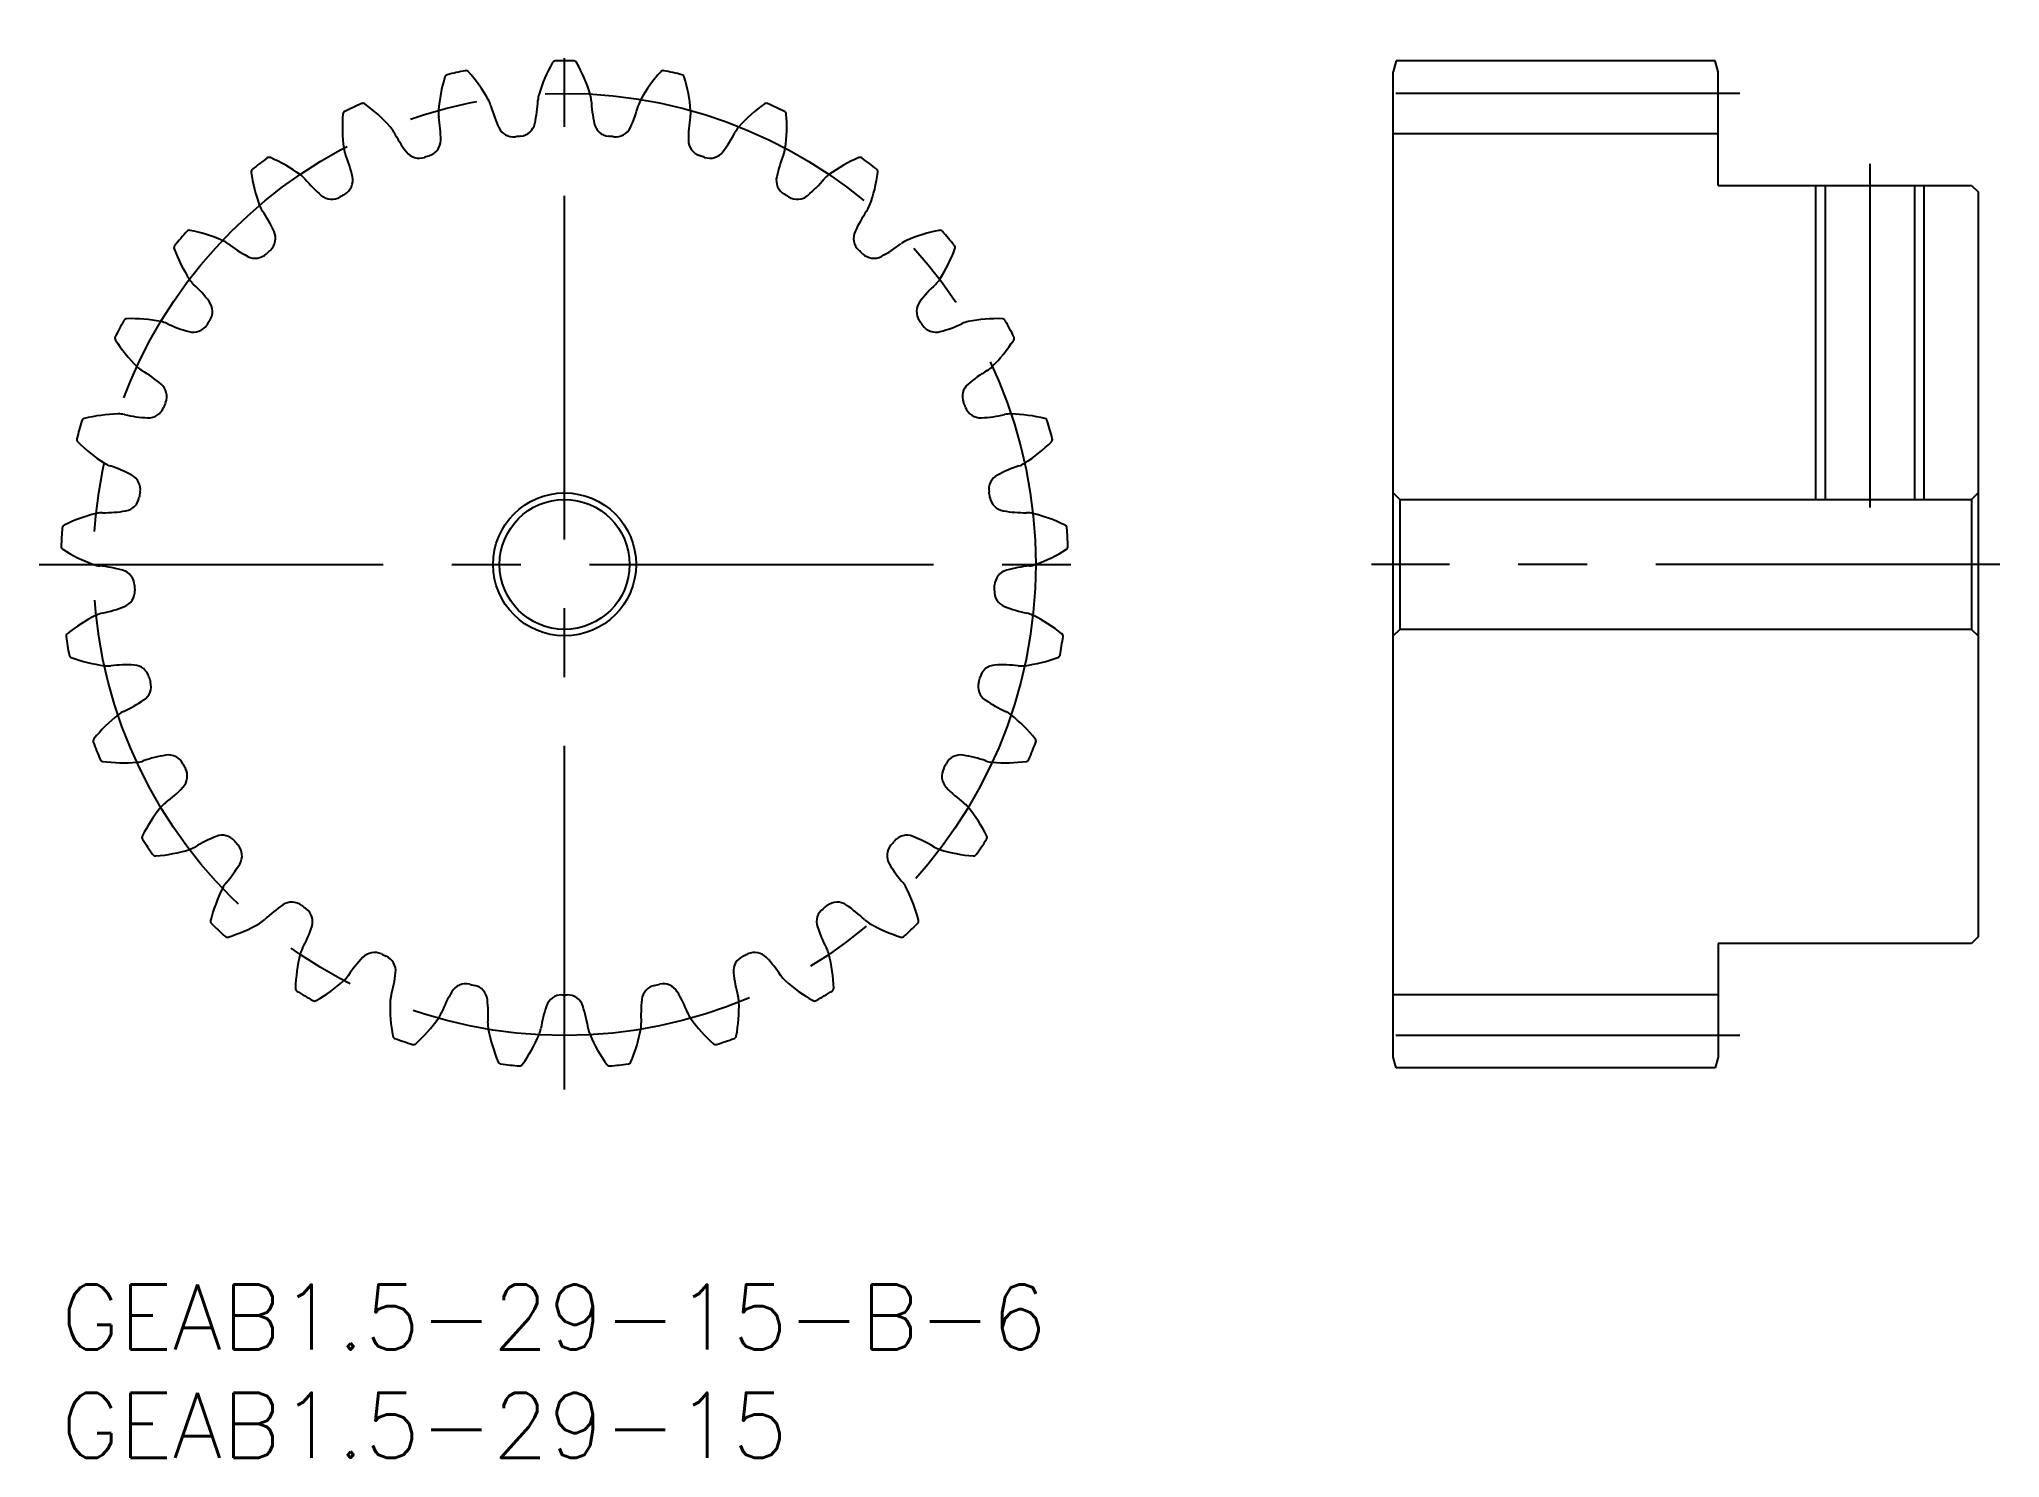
# Model space of a CAD drawing. Extents: x -1 to 89.5, y -8 to 57.5.
import ezdxf

# ---------------------------------------------------------------- set-up
doc = ezdxf.new("R2010")
doc.units = 0
doc.header["$LTSCALE"] = 0.5
doc.linetypes.add('CENTER', pattern=[50.8, 31.75, -6.35, 6.35, -6.35])
for name, color, linetype in [('MSM_CENTER', 1, 'CENTER'), ('MSM_CONTINUOUS', 7, 'CONTINUOUS'), ('MSM_NARROW', 5, 'CONTINUOUS'), ('MSM_PART_NUMBER', 7, 'CONTINUOUS')]:
    doc.layers.add(name, color=color, linetype=linetype)
doc.styles.get("Standard").update_dxf_attribs({"font": 'txt.shx', "height": 1, "bigfont": 'bigfont.shx'})

# ---------------------------------------------------------------- blocks, each defined once
blk = doc.blocks.new('*U3')
at = {"layer": 'MSM_PART_NUMBER'}
blk.add_text('GEAB1.5-29-15-B-6', height=3, dxfattribs=at).set_placement((0, -3))
blk = doc.blocks.new('*U4')
at = {"layer": 'MSM_PART_NUMBER'}
blk.add_text('GEAB1.5-29-15', height=3, dxfattribs=at).set_placement((0, -8))

msp = doc.modelspace()

# ---------------------------------------------------------------- linework, layer by layer
at = {"layer": 'MSM_CENTER'}
for p, q in [((23.25, 9), (23.25, 57.5)), ((77.5, 55), (60.5, 55)), ((83.5, 51.75), (83.5, 35.25)), ((-1, 33.25), (47.5, 33.25)), ((89.5, 33.25), (60.5, 33.25)), ((77.5, 11.5), (60.5, 11.5))]:
    msp.add_line(p, q, dxfattribs=at)
msp.add_circle((23.25, 33.25), 21.75, dxfattribs=at)
at = {"layer": 'MSM_CONTINUOUS'}
for p, q in [((61.634, 56.5), (61.5, 56)), ((76.366, 56.5), (61.634, 56.5)), ((76.5, 56), (76.366, 56.5)), ((61.5, 10.5), (61.5, 56)), ((76.5, 50.75), (76.5, 56)), ((76.5, 53.125), (61.5, 53.125)), ((76.5, 50.75), (88.2, 50.75)), ((81.433, 50.75), (81.433, 36.25)), ((85.567, 50.75), (85.567, 36.25)), ((88.2, 50.75), (88.5, 50.45)), ((88.5, 50.45), (88.5, 16.05)), ((61.8, 36.25), (61.5, 36.55)), ((61.8, 36.25), (61.8, 30.25)), ((61.8, 36.25), (88.2, 36.25)), ((88.5, 36.55), (88.2, 36.25)), ((88.2, 36.25), (88.2, 30.25)), ((61.5, 29.95), (61.8, 30.25)), ((88.2, 30.25), (61.8, 30.25)), ((88.2, 30.25), (88.5, 29.95)), ((76.5, 15.75), (76.5, 10.5)), ((88.2, 15.75), (76.5, 15.75)), ((88.5, 16.05), (88.2, 15.75)), ((76.5, 13.375), (61.5, 13.375)), ((61.634, 10), (61.5, 10.5)), ((76.366, 10), (61.634, 10)), ((76.5, 10.5), (76.366, 10))]:
    msp.add_line(p, q, dxfattribs=at)
for radius in [3.3, 3]:
    msp.add_circle((23.25, 33.25), radius, dxfattribs=at)
for centre, radius, start, end in [((29.01, 52.861), 7.25, 150.60258, 163.10345), ((22.824, 56.346), 0.15, 91.05736, 150.60258), ((23.25, 33.25), 23.25, 88.94265, 91.05736), ((23.676, 56.346), 0.15, 29.39742, 88.94265), ((17.49, 52.861), 7.25, 16.89655, 29.39742), ((24.659, 53.641), 7.25, 163.01637, 175.51724), ((17.869, 55.714), 0.15, 103.47102, 163.01637), ((23.25, 33.25), 23.25, 101.35644, 103.47115), ((18.701, 55.898), 0.15, 41.81121, 101.35644), ((13.409, 51.164), 7.25, 29.31035, 41.81121), ((33.091, 51.164), 7.25, 138.18879, 150.68965), ((27.799, 55.898), 0.15, 78.64356, 138.18879), ((23.25, 33.25), 23.25, 76.52885, 78.64356), ((28.631, 55.714), 0.15, 16.98363, 76.52885), ((21.841, 53.641), 7.25, 4.48276, 16.98363), ((23.25, 33.25), 23.25, 113.77023, 115.88494), ((13.939, 54.39), 0.15, 54.22501, 113.77024), ((9.788, 48.63), 7.25, 41.72414, 54.22501), ((18.658, 54.111), 1.231, 15.22655, 29.31038), ((26.064, 56.127), 6.444, 195.22653, 204.78085), ((15.584, 54.987), 6.444, 347.63294, 357.18727), ((23.25, 54.61), 1.231, 163.10342, 177.18725), ((23.25, 54.61), 1.231, 2.81275, 16.89658), ((30.916, 54.987), 6.444, 182.81273, 192.36706), ((20.436, 56.127), 6.444, 335.21915, 344.77347), ((27.842, 54.111), 1.231, 150.68963, 164.77345), ((36.712, 48.63), 7.25, 125.77499, 138.27586), ((32.561, 54.39), 0.15, 66.22977, 125.77499), ((23.25, 33.25), 23.25, 64.11506, 66.22977), ((20.243, 53.467), 7.25, 175.43016, 187.93103), ((13.165, 54.032), 0.15, 115.88494, 175.43016), ((14.281, 52.636), 1.231, 27.64034, 41.72417), ((18.658, 54.111), 1.231, 175.51722, 189.60104), ((11.091, 52.831), 6.444, 0.04673, 9.60106), ((20.894, 53.74), 0.75, 204.78085, 276.56004), ((21.146, 53.767), 0.75, 275.85376, 347.63294), ((25.354, 53.767), 0.75, 192.36705, 264.14624), ((25.606, 53.74), 0.75, 263.43998, 335.21915), ((35.409, 52.831), 6.444, 170.39894, 179.95327), ((27.842, 54.111), 1.231, 350.39896, 4.48279), ((32.219, 52.636), 1.231, 138.27584, 152.35966), ((33.335, 54.032), 0.15, 4.56984, 64.11506), ((26.257, 53.467), 7.25, 352.06897, 4.56984), ((21.08, 56.197), 6.444, 207.64032, 217.19465), ((16.785, 52.836), 0.75, 288.26756, 0.04673), ((23.25, 33.25), 19.875, 95.85376, 96.56004), ((23.25, 33.25), 19.875, 83.43996, 84.14624), ((29.715, 52.836), 0.75, 179.95327, 251.73245), ((25.42, 56.197), 6.444, 322.80535, 332.35968), ((23.25, 33.25), 23.25, 126.18402, 128.29874), ((9.612, 51.895), 0.15, 66.6388, 126.18403), ((6.797, 45.377), 7.25, 54.13793, 66.6388), ((14.281, 52.636), 1.231, 187.93101, 202.01483), ((7.166, 49.759), 6.444, 12.46053, 22.01485), ((16.544, 52.754), 0.75, 217.19464, 288.97383), ((23.25, 33.25), 19.875, 108.26755, 108.97383), ((23.25, 33.25), 19.875, 71.02617, 71.73245), ((29.956, 52.754), 0.75, 251.02618, 322.80535), ((39.334, 49.759), 6.444, 157.98515, 167.53947), ((32.219, 52.636), 1.231, 337.98517, 352.069), ((39.703, 45.377), 7.25, 113.3612, 125.86207), ((36.888, 51.895), 0.15, 53.81598, 113.3612), ((23.25, 33.25), 23.25, 51.70127, 53.81598), ((8.934, 51.379), 0.15, 128.29886, 187.84396), ((15.967, 52.348), 7.25, 187.84396, 200.34483), ((10.323, 50.255), 1.231, 40.05413, 54.13796), ((16.198, 55.194), 6.444, 220.05411, 229.60844), ((12.726, 50.988), 0.75, 300.68135, 12.46053), ((33.774, 50.988), 0.75, 167.53947, 239.31866), ((30.302, 55.194), 6.444, 310.39156, 319.94589), ((36.177, 50.255), 1.231, 125.86205, 139.94587), ((30.533, 52.348), 7.25, 339.65517, 352.15604), ((37.566, 51.379), 0.15, 352.15604, 51.70127), ((10.323, 50.255), 1.231, 200.3448, 214.42863), ((12.508, 50.857), 0.75, 229.60843, 301.38762), ((23.25, 33.25), 19.875, 120.68134, 121.38762), ((23.25, 33.25), 19.875, 58.61238, 59.31866), ((33.992, 50.857), 0.75, 238.61239, 310.39157), ((36.177, 50.255), 1.231, 325.57137, 339.6552), ((3.993, 45.916), 6.444, 24.87432, 34.42865), ((42.507, 45.916), 6.444, 145.57135, 155.12568), ((5.371, 47.877), 0.15, 140.71253, 200.25775), ((23.25, 33.25), 23.25, 138.59782, 140.71253), ((5.923, 48.527), 0.15, 79.05259, 138.59782), ((4.575, 41.556), 7.25, 66.55173, 79.05259), ((6.97, 47.078), 1.231, 52.46793, 66.55176), ((11.646, 53.165), 6.444, 232.46791, 242.02223), ((9.159, 48.311), 0.75, 313.09514, 24.87433), ((37.341, 48.311), 0.75, 155.12569, 226.90486), ((34.854, 53.165), 6.444, 297.97777, 307.53209), ((39.53, 47.078), 1.231, 113.44825, 127.53207), ((41.925, 41.556), 7.25, 100.94741, 113.44828), ((40.577, 48.527), 0.15, 41.40205, 100.94741), ((23.25, 33.25), 23.25, 39.28747, 41.40218), ((41.129, 47.877), 0.15, 339.74225, 39.28747), ((12.032, 50.336), 7.25, 200.25775, 212.75862), ((8.974, 48.136), 0.75, 242.02223, 313.80142), ((23.25, 33.25), 19.875, 133.09513, 133.80142), ((23.25, 33.25), 19.875, 46.19858, 46.90486), ((37.526, 48.136), 0.75, 226.1986, 297.97778), ((34.468, 50.336), 7.25, 327.24138, 339.74225), ((6.97, 47.078), 1.231, 212.7586, 226.84242), ((1.72, 41.48), 6.444, 37.28811, 46.84244), ((44.78, 41.48), 6.444, 133.15756, 142.71189), ((39.53, 47.078), 1.231, 313.15758, 327.24141), ((6.251, 44.929), 0.75, 325.50894, 37.28811), ((40.249, 44.929), 0.75, 142.71189, 214.49107), ((23.25, 33.25), 23.25, 151.01161, 153.12632), ((3.044, 44.445), 0.15, 91.46639, 151.01162), ((3.226, 37.347), 7.25, 78.96552, 91.46639), ((4.378, 43.255), 1.231, 64.88172, 78.96555), ((7.636, 50.205), 6.444, 244.8817, 254.43603), ((23.25, 33.25), 19.875, 145.50893, 146.21521), ((23.25, 33.25), 19.875, 33.78479, 34.49107), ((38.864, 50.205), 6.444, 285.56397, 295.1183), ((42.122, 43.255), 1.231, 101.03446, 115.11828), ((43.274, 37.347), 7.25, 88.53361, 101.03448), ((43.456, 44.445), 0.15, 28.98826, 88.53361), ((23.25, 33.25), 23.25, 26.87368, 28.98839), ((2.645, 43.692), 0.15, 153.12632, 212.67154), ((8.621, 47.525), 7.25, 212.67154, 225.17241), ((6.108, 44.719), 0.75, 254.43602, 326.21521), ((40.392, 44.719), 0.75, 213.78481, 285.56398), ((37.879, 47.525), 7.25, 314.82759, 327.32846), ((43.855, 43.692), 0.15, 327.32846, 26.87368), ((4.378, 43.255), 1.231, 225.17239, 239.25621), ((0.454, 36.659), 6.444, 49.7019, 59.25623), ((46.046, 36.659), 6.444, 120.74377, 130.2981), ((42.122, 43.255), 1.231, 300.74379, 314.82762), ((4.137, 41.002), 0.75, 337.92273, 49.70191), ((42.363, 41.002), 0.75, 130.2981, 202.07728), ((23.25, 33.25), 23.25, 163.4254, 165.54011), ((1.11, 39.84), 0.15, 103.88018, 163.4254), ((2.813, 32.947), 7.25, 91.37931, 103.88018), ((2.668, 38.965), 1.231, 77.29551, 91.37934), ((4.356, 46.452), 6.444, 257.29549, 266.84982), ((4.043, 40.766), 0.75, 266.84981, 338.629), ((23.25, 33.25), 19.875, 157.92272, 158.629), ((23.25, 33.25), 19.875, 21.371, 22.07728), ((42.457, 40.766), 0.75, 201.37101, 273.15018), ((42.144, 46.452), 6.444, 273.15018, 282.70451), ((43.832, 38.965), 1.231, 88.62067, 102.70449), ((43.687, 32.947), 7.25, 76.11982, 88.62069), ((45.39, 39.84), 0.15, 16.57447, 76.11982), ((23.25, 33.25), 23.25, 14.45989, 16.5746), ((0.882, 39.018), 0.15, 165.54011, 225.08534), ((45.618, 39.018), 0.15, 314.91466, 14.45989), ((5.895, 44.046), 7.25, 225.08534, 237.58621), ((40.605, 44.046), 7.25, 302.41379, 314.91466), ((2.668, 38.965), 1.231, 237.58618, 251.67), ((0.254, 31.679), 6.444, 62.1157, 71.67003), ((2.918, 36.712), 0.75, 350.33652, 62.11571), ((43.582, 36.712), 0.75, 117.88431, 189.66349), ((46.246, 31.679), 6.444, 108.32997, 117.8843), ((43.832, 38.965), 1.231, 288.33, 302.41383), ((2.877, 36.461), 0.75, 279.2636, 351.0428), ((23.25, 33.25), 19.875, 170.33651, 171.0428), ((23.25, 33.25), 19.875, 8.9572, 9.66349), ((43.623, 36.461), 0.75, 188.95722, 260.73639), ((3.356, 28.561), 7.25, 103.7931, 116.29397), ((1.921, 34.406), 1.231, 89.70931, 103.79313), ((1.96, 42.081), 6.444, 269.70928, 279.26361), ((44.54, 42.081), 6.444, 260.73639, 270.29072), ((44.579, 34.406), 1.231, 76.20687, 90.29069), ((43.144, 28.561), 7.25, 63.70603, 76.2069), ((23.25, 33.25), 23.25, 175.8392, 177.95391), ((0.211, 34.926), 0.15, 116.29397, 175.8392), ((46.289, 34.926), 0.15, 4.16067, 63.70603), ((23.25, 33.25), 23.25, 2.04609, 4.1608), ((0.165, 34.075), 0.15, 177.95391, 237.49913), ((3.98, 40.063), 7.25, 237.49913, 250), ((42.52, 40.063), 7.25, 290, 302.50087), ((46.335, 34.075), 0.15, 302.50087, 2.04609), ((1.921, 34.406), 1.231, 249.99998, 264.0838), ((1.13, 26.772), 6.444, 74.52949, 84.08382), ((2.649, 32.26), 0.75, 2.75032, 74.5295), ((43.851, 32.26), 0.75, 105.47051, 177.24969), ((45.37, 26.772), 6.444, 95.91618, 105.47051), ((44.579, 34.406), 1.231, 275.9162, 290.00003), ((2.663, 32.006), 0.75, 291.67741, 3.45659), ((23.25, 33.25), 19.875, 182.75031, 183.45659), ((43.837, 32.006), 0.75, 176.54343, 248.3226), ((23.25, 33.25), 19.875, 356.54341, 357.24969), ((4.829, 24.394), 7.25, 116.2069, 128.70777), ((2.171, 29.794), 1.231, 102.1231, 116.20693), ((0.559, 37.298), 6.444, 282.12308, 291.67741), ((45.941, 37.298), 6.444, 248.32259, 257.87692), ((44.329, 29.794), 1.231, 63.79308, 77.8769), ((41.671, 24.394), 7.25, 51.29223, 63.7931), ((0.389, 29.934), 0.15, 128.70777, 188.25299), ((23.25, 33.25), 23.25, 188.25299, 190.3677), ((23.25, 33.25), 23.25, 349.6323, 351.74701), ((46.111, 29.934), 0.15, 351.74701, 51.29223), ((0.527, 29.093), 0.15, 190.3677, 249.91292), ((45.973, 29.093), 0.15, 290.08708, 349.6323), ((2.966, 35.761), 7.25, 249.91292, 262.41379), ((2.171, 29.794), 1.231, 262.41377, 276.49759), ((3.039, 22.168), 6.444, 86.94328, 96.49761), ((3.343, 27.855), 0.75, 15.16411, 86.94329), ((43.157, 27.855), 0.75, 93.05672, 164.8359), ((43.461, 22.168), 6.444, 83.50239, 93.05672), ((44.329, 29.794), 1.231, 263.50241, 277.58624), ((43.534, 35.761), 7.25, 277.58621, 290.08708), ((3.411, 27.61), 0.75, 304.09119, 15.87038), ((23.25, 33.25), 19.875, 195.1641, 195.87038), ((43.089, 27.61), 0.75, 164.12963, 235.90881), ((23.25, 33.25), 19.875, 344.12962, 344.8359), ((7.164, 20.641), 7.25, 128.62069, 141.12156), ((3.407, 25.344), 1.231, 114.53689, 128.62072), ((0.219, 32.326), 6.444, 294.53687, 304.0912), ((46.281, 32.326), 6.444, 235.9088, 245.46313), ((43.093, 25.344), 1.231, 51.37929, 65.46311), ((39.336, 20.641), 7.25, 38.87844, 51.37931), ((1.637, 25.097), 0.15, 141.12156, 200.66678), ((23.25, 33.25), 23.25, 200.66678, 202.78149), ((5.894, 18.083), 6.444, 99.35708, 108.91141), ((4.968, 23.702), 0.75, 27.5779, 99.35709), ((41.532, 23.702), 0.75, 80.64293, 152.42211), ((40.606, 18.083), 6.444, 71.08859, 80.64292), ((23.25, 33.25), 23.25, 337.21851, 339.33322), ((44.863, 25.097), 0.15, 339.33322, 38.87844), ((1.952, 24.305), 0.15, 202.78149, 262.32672), ((2.9, 31.342), 7.25, 262.32672, 274.82758), ((3.407, 25.344), 1.231, 274.82756, 288.91138), ((5.087, 23.477), 0.75, 316.50498, 28.28418), ((23.25, 33.25), 19.875, 207.57789, 208.28418), ((41.413, 23.477), 0.75, 151.71584, 223.49502), ((23.25, 33.25), 19.875, 331.71582, 332.42211), ((43.093, 25.344), 1.231, 251.08862, 265.17245), ((43.6, 31.342), 7.25, 265.17242, 277.67328), ((44.548, 24.305), 0.15, 277.67328, 337.21851), ((0.957, 27.396), 6.444, 306.95066, 316.50499), ((45.543, 27.396), 6.444, 223.49501, 233.04934), ((10.25, 17.478), 7.25, 141.03448, 153.53535), ((5.57, 21.263), 1.231, 126.95068, 141.03451), ((40.93, 21.263), 1.231, 38.96549, 53.04932), ((36.25, 17.478), 7.25, 26.46465, 38.96552), ((3.894, 20.642), 0.15, 153.53535, 213.08058), ((23.25, 33.25), 23.25, 213.08058, 215.19529), ((3.786, 27.012), 7.25, 274.74051, 287.24138), ((5.57, 21.263), 1.231, 287.24136, 301.32518), ((9.56, 14.707), 6.444, 111.77087, 121.3252), ((7.448, 19.995), 0.75, 39.9917, 111.77088), ((23.25, 33.25), 19.875, 219.99169, 220.69797), ((7.613, 19.801), 0.75, 328.91878, 40.69797), ((38.887, 19.801), 0.75, 139.30204, 211.08122), ((23.25, 33.25), 19.875, 319.30203, 320.00831), ((39.052, 19.995), 0.75, 68.22914, 140.00831), ((36.94, 14.707), 6.444, 58.6748, 68.22913), ((40.93, 21.263), 1.231, 238.67482, 252.75865), ((42.714, 27.012), 7.25, 252.75862, 265.25949), ((23.25, 33.25), 23.25, 324.80471, 326.91942), ((42.606, 20.642), 0.15, 326.91942, 26.46465), ((4.373, 19.936), 0.15, 215.19529, 274.74051), ((2.736, 22.741), 6.444, 319.36446, 328.91878), ((43.764, 22.741), 6.444, 211.08121, 220.63554), ((42.127, 19.936), 0.15, 265.25949, 324.80471), ((13.945, 15.052), 7.25, 153.44828, 165.94915), ((8.56, 17.742), 1.231, 139.36448, 153.44831), ((37.94, 17.742), 1.231, 26.5517, 40.63552), ((32.555, 15.052), 7.25, 14.05085, 26.55172), ((13.867, 12.197), 6.444, 124.18466, 133.73899), ((10.667, 16.908), 0.75, 52.40549, 124.18466), ((23.25, 33.25), 19.875, 232.40548, 233.11176), ((10.87, 16.754), 0.75, 341.33257, 53.11176), ((35.63, 16.754), 0.75, 126.88825, 198.66742), ((23.25, 33.25), 19.875, 306.88824, 307.59452), ((35.833, 16.908), 0.75, 55.81534, 127.59452), ((32.633, 12.197), 6.444, 46.26101, 55.81534), ((7.057, 16.776), 0.15, 165.94915, 225.49437), ((23.25, 33.25), 23.25, 225.49437, 227.60908), ((5.582, 22.973), 7.25, 287.1543, 299.65517), ((8.56, 17.742), 1.231, 299.65514, 313.73897), ((5.475, 18.577), 6.444, 331.77825, 341.33258), ((41.025, 18.577), 6.444, 198.66742, 208.22175), ((37.94, 17.742), 1.231, 226.26103, 240.34486), ((40.918, 22.973), 7.25, 240.34483, 252.8457), ((23.25, 33.25), 23.25, 312.39092, 314.50563), ((39.443, 16.776), 0.15, 314.50563, 14.05085), ((7.676, 16.189), 0.15, 227.60908, 287.15431), ((12.238, 14.947), 1.231, 151.77827, 165.8621), ((34.262, 14.947), 1.231, 14.13791, 28.22173), ((38.824, 16.189), 0.15, 252.8457, 312.39092), ((18.075, 13.477), 7.25, 165.86207, 178.36294), ((18.612, 10.672), 6.444, 136.59846, 146.15278), ((14.475, 14.585), 0.75, 64.81929, 136.59847), ((23.25, 33.25), 19.875, 244.81927, 245.52555), ((14.705, 14.478), 0.75, 353.74638, 65.52555), ((31.795, 14.478), 0.75, 114.47446, 186.25364), ((23.25, 33.25), 19.875, 294.47444, 295.18073), ((32.025, 14.585), 0.75, 43.40155, 115.18073), ((27.888, 10.672), 6.444, 33.84722, 43.40154), ((28.425, 13.477), 7.25, 1.63706, 14.13793), ((10.977, 13.68), 0.15, 178.36294, 237.90816), ((8.204, 19.416), 7.25, 299.5681, 312.06897), ((12.238, 14.947), 1.231, 312.06894, 326.15276), ((9.045, 15.099), 6.444, 344.19204, 353.74637), ((18.692, 13.135), 0.75, 77.23308, 149.01226), ((23.25, 33.25), 19.875, 257.23307, 257.93935), ((18.94, 13.08), 0.75, 6.16017, 77.93935), ((27.56, 13.08), 0.75, 102.06066, 173.83985), ((23.25, 33.25), 19.875, 282.06065, 282.76693), ((27.808, 13.135), 0.75, 30.98776, 102.76693), ((37.455, 15.099), 6.444, 186.25363, 195.80796), ((34.262, 14.947), 1.231, 213.84724, 227.93107), ((38.296, 19.416), 7.25, 227.93104, 240.4319), ((35.523, 13.68), 0.15, 302.09184, 1.63706), ((23.25, 33.25), 23.25, 237.90816, 240.02287), ((11.708, 13.24), 0.15, 240.02287, 299.5681), ((22.446, 12.827), 7.25, 178.27586, 190.77673), ((16.43, 13.008), 1.231, 164.19206, 178.2759), ((23.574, 10.203), 6.444, 149.01225, 158.56658), ((13.279, 12.469), 6.444, 356.60584, 6.16017), ((28.521, 10.812), 6.444, 161.42604, 170.98037), ((23.123, 12.625), 0.75, 89.64687, 161.42605), ((23.25, 33.25), 19.875, 269.64686, 270.35314), ((23.377, 12.625), 0.75, 18.57396, 90.35314), ((17.979, 10.812), 6.444, 9.01963, 18.57396), ((33.221, 12.469), 6.444, 173.83984, 183.39416), ((22.926, 10.203), 6.444, 21.43342, 30.98775), ((24.054, 12.827), 7.25, 349.22327, 1.72414), ((30.07, 13.008), 1.231, 1.72411, 15.80794), ((34.792, 13.24), 0.15, 240.4319, 299.97713), ((23.25, 33.25), 23.25, 299.97713, 302.09184), ((11.53, 16.505), 7.25, 311.98189, 324.48276), ((16.43, 13.008), 1.231, 324.48274, 338.56656), ((20.941, 12.015), 1.231, 176.60586, 190.68969), ((26.855, 13.131), 7.25, 190.68966, 203.19053), ((20.941, 12.015), 1.231, 336.89653, 350.98035), ((25.559, 12.015), 1.231, 189.01965, 203.10348), ((19.645, 13.131), 7.25, 336.80947, 349.31034), ((25.559, 12.015), 1.231, 349.31032, 3.39414), ((30.07, 13.008), 1.231, 201.43344, 215.51727), ((34.97, 16.505), 7.25, 215.51724, 228.01811), ((15.471, 11.499), 0.15, 190.77673, 250.32196), ((23.25, 33.25), 23.25, 250.32196, 252.43667), ((16.279, 11.227), 0.15, 252.43667, 311.98189), ((15.404, 14.377), 7.25, 324.39568, 336.89655), ((31.096, 14.377), 7.25, 203.10345, 215.60432), ((30.221, 11.227), 0.15, 228.01811, 287.56333), ((23.25, 33.25), 23.25, 287.56333, 289.67804), ((31.029, 11.499), 0.15, 289.67804, 349.22327), ((20.329, 10.335), 0.15, 203.19053, 262.73575), ((23.25, 33.25), 23.25, 262.73575, 264.85046), ((21.177, 10.243), 0.15, 264.85033, 324.39568), ((25.323, 10.243), 0.15, 215.60432, 275.14954), ((23.25, 33.25), 23.25, 275.14954, 277.26425), ((26.171, 10.335), 0.15, 277.26425, 336.80947)]:
    msp.add_arc(centre, radius, start, end, dxfattribs=at)
at = {"layer": 'MSM_NARROW'}
for p, q in [((81, 50.75), (81, 36.25)), ((86, 50.75), (86, 36.25))]:
    msp.add_line(p, q, dxfattribs=at)

# ---------------------------------------------------------------- block references
at = {"layer": 'MSM_CONTINUOUS'}
for name in ['*U3', '*U4']:
    msp.add_blockref(name, (0, 0), dxfattribs=at)

doc.saveas('drawing.dxf')
